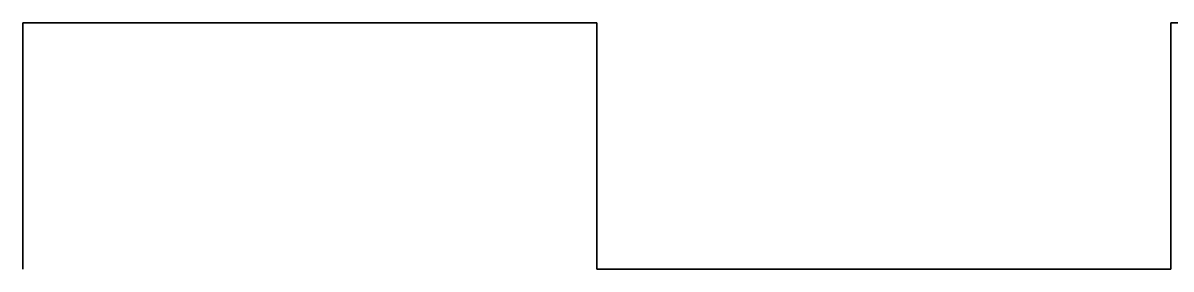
# Model space of a CAD drawing. Header units: inches. Extents: x 5 to 205, y -289 to -24.
# Drawn here: x 86 to 100, y -84.28 to -81.28 of the extents above; entities that cross this region are included whole.
import ezdxf

# ---------------------------------------------------------------- set-up
doc = ezdxf.new("R2010")
doc.units = ezdxf.units.IN
doc.header["$MEASUREMENT"] = 0
doc.layers.add('Capa 1', color=7, linetype='Continuous')

# ---------------------------------------------------------------- blocks, each defined once
blk = doc.blocks.new('block 2')
at = {"layer": 'Capa 1', "color": 250, "lineweight": 35, "true_color": 0x201815}
for points in [[(93, -81.283), (86, -81.283)], [(86, -81.283), (86, -84.283)], [(93, -81.283), (93, -84.283)], [(107, -81.283), (100, -81.283)], [(100, -81.283), (100, -84.283)], [(100, -84.283), (93, -84.283)]]:
    blk.add_lwpolyline(points, dxfattribs=at)

msp = doc.modelspace()

# ---------------------------------------------------------------- block references
at = {"layer": 'Capa 1'}
msp.add_blockref('block 2', (0, 0), dxfattribs=at)

doc.saveas('drawing.dxf')
